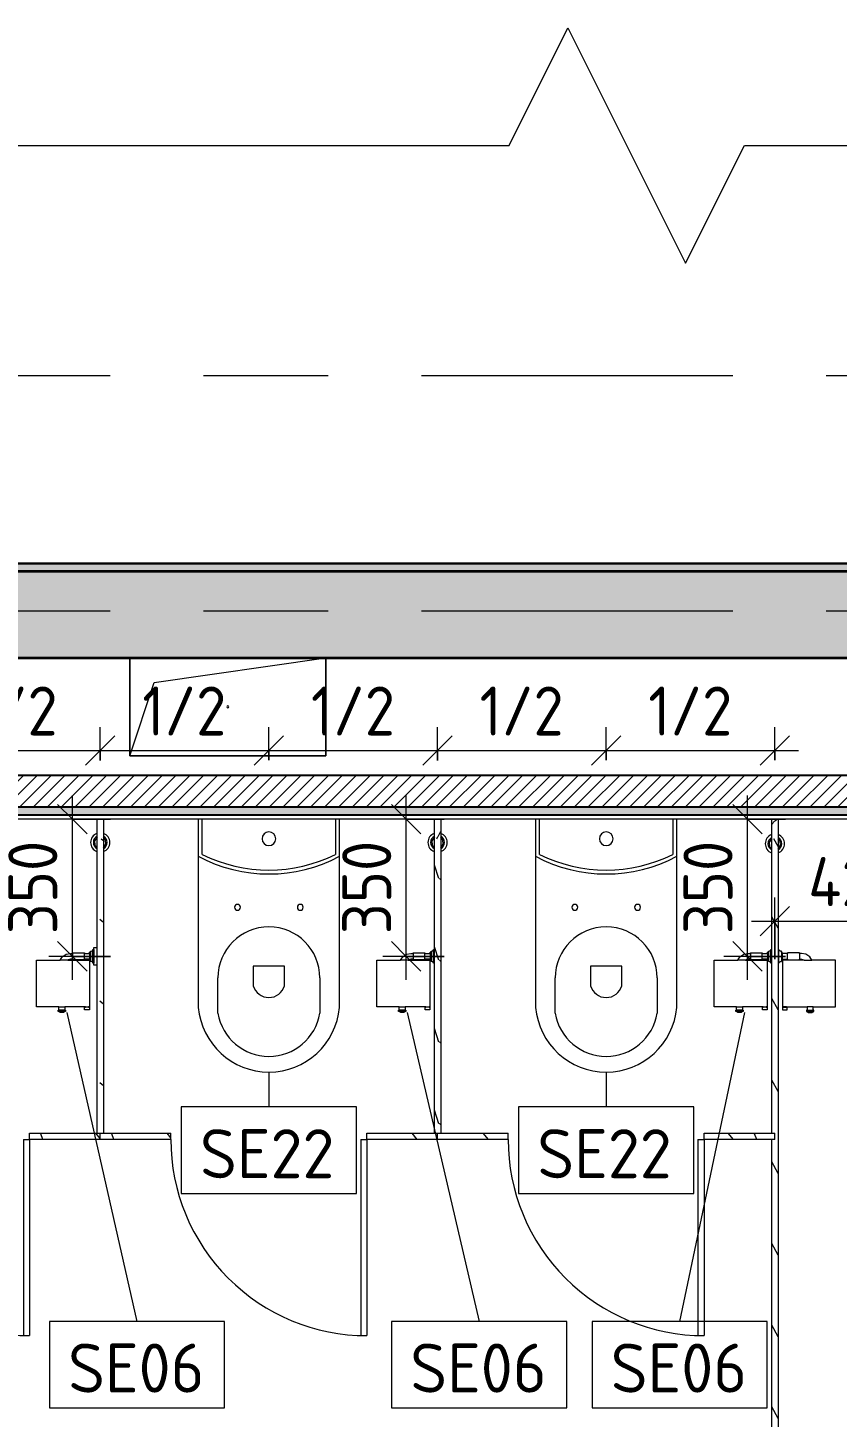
# Model space of a CAD drawing. Header units: millimetres. Extents: x 54725 to 263872, y -8553 to 29614.
# Drawn here: x 109715 to 111778, y 8444 to 11986 of the extents above; entities that cross this region are included whole.
import ezdxf

# ---------------------------------------------------------------- set-up
doc = ezdxf.new("R2010")
doc.units = ezdxf.units.MM
doc.linetypes.add('Осевая', pattern=[1587.5, 317.5, -238.125, 793.75, -238.125])
for name, color, linetype, lineweight in [('A-ANNO-DIMS', 7, 'Continuous', 9), ('A-ANNO-DIMS-50', 7, 'Continuous', 9), ('A-DETL-GENF', 7, 'Continuous', 9), ('A-DOOR', 7, 'Continuous', 9), ('A-GENM', 7, 'Continuous', 9), ('I-WALL', 7, 'Continuous', 9), ('P-SANR-FIXT-IDEN', 7, 'Continuous', 9), ('Оси-2', 7, 'Осевая', 9)]:
    doc.layers.add(name, color=color, linetype=linetype, lineweight=lineweight)
for name, color, linetype, lineweight, true_color in [('A-DETL-GENF-1', 7, 'Continuous', 9, 0x4994b4), ('A-WALL-1', 7, 'Continuous', 35, 0x3c3c3c), ('A-WALL-3', 7, 'Continuous', 25, 0x3c3c3c), ('A-WALL-FNSH-2', 7, 'Continuous', 15, 0x3c3c3c), ('P-SANR-FIXT-1', 7, 'Continuous', 15, 0x4994b4)]:
    doc.layers.add(name, color=color, linetype=linetype, lineweight=lineweight, true_color=true_color)
doc.styles.add('GOST Common', font='GOST_Common.ttf', dxfattribs={"height": 125})
doc.styles.add('ISOCPEUR', font='isocpeur.ttf', dxfattribs={"width": 0.9, "height": 125})
doc.dimstyles.new('ISO-2_5_0_9К_БОЛЬШОЙ', dxfattribs={"dimscale": 304.8, "dimtxt": 124.497647, "dimasz": 0.246063, "dimexe": 0.19685, "dimexo": 0.492126, "dimgap": 0, "dimtad": 1, "dimdec": 0, "dimrnd": 10, "dimzin": 0, "dimdsep": 46, "dimtxsty": 'ISOCPEUR', "dimblk1": 'OBLIQUE', "dimblk2": 'OBLIQUE', "dimsah": 1, "dimcen": 0.09, "dimdle": 0.19685, "dimazin": 0, "dimtfac": 1, "dimtdec": 4, "dimtix": 1, "dimtmove": 0, "dimatfit": 3, "dimfxl": 1, "dimtvp": 1, "dimtolj": 1, "dimtzin": 0, "dimarcsym": 2})
pattern_1 = [(0, (-3861.742, 0), (60.96, 15.24), [5.029, -40.691, 5.029, -40.691, -243.84]), (0, (-3861.742, 0), (60.96, 15.24), [-91.44, 5.029, -86.411, 5.029, -40.691, -106.68]), (0, (-3861.742, 0), (60.96, 15.24), [-228.6, 5.029, -25.451, 5.029, -71.171]), (120, (-3838.882, 7.62), (-43.6782272, 45.1729086), [5.029, -40.691, 5.029, -40.691, -243.84]), (120, (-3838.882, 7.62), (-43.6782272, 45.1729086), [-91.44, 5.029, -86.411, 5.029, -40.691, -106.68]), (120, (-3838.882, 7.62), (-43.6782272, 45.1729086), [-228.6, 5.029, -25.451, 5.029, -71.171]), (240, (-3831.262, 38.1), (-17.2817728, -60.4129086), [5.029, -40.691, 5.029, -40.691, -243.84]), (240, (-3831.262, 38.1), (-17.2817728, -60.4129086), [-91.44, 5.029, -86.411, 5.029, -40.691, -106.68]), (240, (-3831.262, 38.1), (-17.2817728, -60.4129086), [-228.6, 5.029, -25.451, 5.029, -71.171])]
pattern_2 = [(288.435, (113776.855, 9160), (208.250902, -416.49961), [79.025, -579.519]), (319.399, (113801.845, 9085.03), (1249.5049425, -1041.2430683), [38.399, -1881.571]), (316.848, (113622.75, 9060.04), (3123.769422, -2915.4788923), [91.346, -4475.934]), (289.983, (113689.39, 8997.565), (624.746965, -1666.001328), [48.75, -2388.754]), (270, (113706.05, 9160), (208.25, -208.25), [41.65, -166.6]), (298.443, (113706.05, 9118.35), (-1457.75313005, 2707.24838793), [113.682, -5570.435]), (264.289, (113760.195, 9018.39), (208.2636477, 1874.2483835), [41.858, -2051.029]), (309.806, (113756.03, 8976.74), (-833.007541, 1041.2439595), [32.53, -1593.955])]
pattern_3 = [(288.435, (114636.855, 9160), (208.250902, -416.49961), [79.025, -579.519]), (319.399, (114661.845, 9085.03), (1249.5049425, -1041.2430683), [38.399, -1881.571]), (316.848, (114482.75, 9060.04), (3123.769422, -2915.4788923), [91.346, -4475.934]), (289.983, (114549.39, 8997.565), (624.746965, -1666.001328), [48.75, -2388.754]), (270, (114566.05, 9160), (208.25, -208.25), [41.65, -166.6]), (298.443, (114566.05, 9118.35), (-1457.75313005, 2707.24838793), [113.682, -5570.435]), (264.289, (114620.195, 9018.39), (208.2636477, 1874.2483835), [41.858, -2051.029]), (309.806, (114616.03, 8976.74), (-833.007541, 1041.2439595), [32.53, -1593.955])]
pattern_4 = [(288.435, (115496.855, 9160), (208.250902, -416.49961), [79.025, -579.519]), (319.399, (115521.845, 9085.03), (1249.5049425, -1041.2430683), [38.399, -1881.571]), (316.848, (115342.75, 9060.04), (3123.769422, -2915.4788923), [91.346, -4475.934]), (289.983, (115409.39, 8997.565), (624.746965, -1666.001328), [48.75, -2388.754]), (270, (115426.05, 9160), (208.25, -208.25), [41.65, -166.6]), (298.443, (115426.05, 9118.35), (-1457.75313005, 2707.24838793), [113.682, -5570.435]), (264.289, (115480.195, 9018.39), (208.2636477, 1874.2483835), [41.858, -2051.029]), (309.806, (115476.03, 8976.74), (-833.007541, 1041.2439595), [32.53, -1593.955])]

# ---------------------------------------------------------------- blocks, each defined once
blk = doc.blocks.new('GM_Отверстие прямоугольное _в плите_ - Отверстие-V78-Фрагмент 1_12_ Групповая ячейка')
at = {"layer": 'A-GENM'}
for p, q in [((-250, -125), (-250, 125)), ((-250, 125), (-250, -125)), ((-187.5, 62.5), (250, 125)), ((250, 125), (250, -125)), ((250, -125), (250, 125)), ((-250, -125), (-187.5, 62.5)), ((250, -125), (-250, -125)), ((-250, -125), (250, -125))]:
    blk.add_line(p, q, dxfattribs=at)
for start, end in [(360, 180), (180, 360)]:
    blk.add_arc((0, 0), 2.5, start, end, dxfattribs=at)
blk = doc.blocks.new('WC Seat_2 with Cistern-Wall Based - SE22-33487382-Фрагмент 1_12_ Групповая ячейка')
at = {"layer": 'P-SANR-FIXT-1'}
for p, q in [((-5, 410.5), (-5, 500.5)), ((255, 500.5), (255, 410.5)), ((-55, 485.5), (-55, 100.5)), ((305, 100.5), (305, 485.5)), ((85, 430.5), (85, 380.5)), ((165, 380.5), (165, 430.5)), ((85, 380.5), (165, 380.5)), ((-55, 100.5), (-55, 5.5)), ((-45, 5.5), (-45, 95.6)), ((295, 95.6), (295, 5.5)), ((305, 5.5), (305, 100.5))]:
    blk.add_line(p, q, dxfattribs=at)
for centre, radius, start, end in [((125, 469.8), 180.7, 4.9791, 175.0209), ((125, 478.7), 131.8, 9.5273, 170.4727), ((125, 418.8), 41.7, 16.2602, 163.7398), ((125, 410.5), 130, 180, 360), ((45, 230.5), 7.5, 0, 180), ((45, 230.5), 7.5, 180, 360), ((205, 230.5), 7.5, 0, 180), ((205, 230.5), 7.5, 180, 360), ((125, -237), 382.5, 61.9275, 118.0725), ((125, -247), 382.5, 63.6122, 116.3878), ((125, 55.5), 17.5, 0, 180), ((125, 55.5), 17.5, 180, 360)]:
    blk.add_arc(centre, radius, start, end, dxfattribs=at)
blk = doc.blocks.new('131_Сантехническая перегородка_Дверь 5 - СД-1-V96-Фрагмент 1_12_ Групповая ячейка')
at = {"layer": 'A-DOOR'}
h = blk.add_hatch(dxfattribs=at)
h.set_pattern_fill('FP_51', color=256, style=0, pattern_type=2)
h.set_pattern_definition(pattern_2)
h.paths.add_polyline_path([(750, 8), (750, -8), (930, -8), (930, 8)])
at = {"layer": 'A-GENM'}
h = blk.add_hatch(dxfattribs=at)
h.set_pattern_fill('FP_51', color=256, style=0, pattern_type=2)
h.set_pattern_definition(pattern_2)
h.paths.add_polyline_path([(250, 8), (70, 8), (70, -8), (250, -8)])
at = {"layer": 'A-DOOR'}
for p, q in [((266, 508), (250, 508)), ((250, 8), (250, 508)), ((266, 8), (266, 508)), ((266, 8), (250, 8))]:
    blk.add_line(p, q, dxfattribs=at)
blk.add_arc((250, 8), 500, 360, 90, dxfattribs=at)
at = {"layer": 'A-GENM'}
for p, q in [((70, 8), (250, 8)), ((70, 8), (70, -8)), ((250, 8), (250, -8)), ((750, 8), (930, 8)), ((750, 8), (750, -8)), ((930, 8), (930, -8)), ((250, -8), (70, -8)), ((930, -8), (750, -8))]:
    blk.add_line(p, q, dxfattribs=at)
blk = doc.blocks.new('131_Сантехническая перегородка_Дверь 5 - СД-1-V97-Фрагмент 1_12_ Групповая ячейка')
at = {"layer": 'A-DOOR'}
h = blk.add_hatch(dxfattribs=at)
h.set_pattern_fill('FP_52', color=256, style=0, pattern_type=2)
h.set_pattern_definition(pattern_3)
h.paths.add_polyline_path([(750, 8), (750, -8), (930, -8), (930, 8)])
at = {"layer": 'A-GENM'}
h = blk.add_hatch(dxfattribs=at)
h.set_pattern_fill('FP_52', color=256, style=0, pattern_type=2)
h.set_pattern_definition(pattern_3)
h.paths.add_polyline_path([(70, 8), (70, -8), (250, -8), (250, 8)])
at = {"layer": 'A-DOOR'}
for p, q in [((266, 508), (250, 508)), ((250, 8), (250, 508)), ((266, 8), (266, 508)), ((266, 8), (250, 8))]:
    blk.add_line(p, q, dxfattribs=at)
blk.add_arc((250, 8), 500, 360, 90, dxfattribs=at)
at = {"layer": 'A-GENM'}
for p, q in [((70, 8), (250, 8)), ((70, 8), (70, -8)), ((250, 8), (250, -8)), ((750, 8), (930, 8)), ((750, 8), (750, -8)), ((930, 8), (930, -8)), ((250, -8), (70, -8)), ((930, -8), (750, -8))]:
    blk.add_line(p, q, dxfattribs=at)
blk = doc.blocks.new('131_Сантехническая перегородка_Дверь 5 - СД-1-V98-Фрагмент 1_12_ Групповая ячейка')
at = {"layer": 'A-DOOR'}
h = blk.add_hatch(dxfattribs=at)
h.set_pattern_fill('FP_53', color=256, style=0, pattern_type=2)
h.set_pattern_definition(pattern_4)
h.paths.add_polyline_path([(750, 8), (750, -8), (930, -8), (930, 8)])
at = {"layer": 'A-GENM'}
h = blk.add_hatch(dxfattribs=at)
h.set_pattern_fill('FP_53', color=256, style=0, pattern_type=2)
h.set_pattern_definition(pattern_4)
h.paths.add_polyline_path([(250, 8), (70, 8), (70, -8), (250, -8)])
at = {"layer": 'A-DOOR'}
for p, q in [((266, 508), (250, 508)), ((250, 8), (250, 508)), ((266, 8), (266, 508)), ((266, 8), (250, 8))]:
    blk.add_line(p, q, dxfattribs=at)
blk.add_arc((250, 8), 500, 360, 90, dxfattribs=at)
at = {"layer": 'A-GENM'}
for p, q in [((70, 8), (250, 8)), ((70, 8), (70, -8)), ((250, 8), (250, -8)), ((750, 8), (930, 8)), ((750, 8), (750, -8)), ((930, 8), (930, -8)), ((250, -8), (70, -8)), ((930, -8), (750, -8))]:
    blk.add_line(p, q, dxfattribs=at)
blk = doc.blocks.new('FP_99-Фрагмент 1_12_ Групповая ячейка')
at = {"layer": 'A-GENM'}
for p, q in [((0, 8), (0, -8)), ((30.7, 8), (32.4, 7)), ((32.4, 7), (34.1, 6.1)), ((34.1, 6.1), (35.8, 5.1)), ((35.8, 5.1), (37.5, 4.1)), ((37.5, 4.1), (39.3, 3.2)), ((39.3, 3.2), (41, 2.2)), ((41, 2.2), (42.8, 1.3)), ((42.8, 1.3), (44.6, 0.3)), ((44.6, 0.3), (46.4, -0.7)), ((46.4, -0.7), (48.2, -1.6)), ((48.2, -1.6), (50, -2.6))]:
    blk.add_line(p, q, dxfattribs=at)
blk = doc.blocks.new('131_Сантехническая перегородка 6 - СП-1-30839354-Фрагмент 1_12_ Групповая ячейка')
at = {"layer": 'A-GENM'}
h = blk.add_hatch(dxfattribs=at)
h.set_pattern_fill('FP_54', color=256, style=0, pattern_type=2)
h.set_pattern_definition([(198.435, (9968, -114566.855), (-416.49961, -208.250902), [79.025, -579.519]), (229.399, (9893.03, -114591.845), (-1041.2430683, -1249.5049425), [38.399, -1881.571]), (226.848, (9868.04, -114412.75), (-2915.4788923, -3123.769422), [91.346, -4475.934]), (199.983, (9805.565, -114479.39), (-1666.001328, -624.746965), [48.75, -2388.754]), (180, (9968, -114496.05), (-208.25, -208.25), [41.65, -166.6]), (208.443, (9926.35, -114496.05), (2707.24838793, 1457.75313005), [113.682, -5570.435]), (174.289, (9826.39, -114550.195), (1874.2483835, -208.2636477), [41.858, -2051.029]), (219.806, (9784.74, -114546.03), (1041.2439595, 833.007541), [32.53, -1593.955])])
h.paths.add_polyline_path([(800, 0), (800, 8), (50, 8), (50, -8), (800, -8)])
for p, q in [((0, 8), (50, 8)), ((50, 8), (800, 8)), ((50, -8), (0, -8)), ((800, -8), (50, -8))]:
    blk.add_line(p, q, dxfattribs=at)
at = {"layer": 'A-GENM', "flags": 128}
for points in [[(71.5, 8), (62.7, 14.5), (51.9, 13.4), (45.9, 8)], [(45.9, -8), (54.7, -14.5), (65.5, -13.4), (71.5, -8)]]:
    blk.add_lwpolyline(points, dxfattribs=at)
at = {"layer": 'A-GENM'}
for radius, start, end in [(24.6, 19.9113, 160.0887), (17.6, 28.9731, 151.0269), (15.1, 126.8617, 139.5341), (15.1, 78.8699, 82.6459), (15.1, 40.4659, 53.124), (24.6, 199.9113, 340.0887), (17.6, 208.9731, 331.0269), (15.1, 220.4659, 233.124), (15.1, 258.8699, 262.6459), (15.1, 306.8617, 319.5341)]:
    blk.add_arc((58.7, 0), radius, start, end, dxfattribs=at)
blk.add_blockref('FP_99-Фрагмент 1_12_ Групповая ячейка', (0, 0), dxfattribs=at)
blk = doc.blocks.new('FP_101-Фрагмент 1_12_ Групповая ячейка')
at = {"layer": 'A-GENM'}
blk.add_line((0, 8), (0, -8), dxfattribs=at)
blk = doc.blocks.new('131_Сантехническая перегородка 6 - СП-1-V100-Фрагмент 1_12_ Групповая ячейка')
at = {"layer": 'A-GENM'}
h = blk.add_hatch(dxfattribs=at)
h.set_pattern_fill('FP_55', color=256, style=0, pattern_type=2)
h.set_pattern_definition([(198.435, (9968, -113706.855), (-416.49961, -208.250902), [79.025, -579.519]), (229.399, (9893.03, -113731.845), (-1041.2430683, -1249.5049425), [38.399, -1881.571]), (226.848, (9868.04, -113552.75), (-2915.4788923, -3123.769422), [91.346, -4475.934]), (199.983, (9805.565, -113619.39), (-1666.001328, -624.746965), [48.75, -2388.754]), (180, (9968, -113636.05), (-208.25, -208.25), [41.65, -166.6]), (208.443, (9926.35, -113636.05), (2707.24838793, 1457.75313005), [113.682, -5570.435]), (174.289, (9826.39, -113690.195), (1874.2483835, -208.2636477), [41.858, -2051.029]), (219.806, (9784.74, -113686.03), (1041.2439595, 833.007541), [32.53, -1593.955])])
h.paths.add_polyline_path([(800, -2.1), (800, 8), (50, 8), (50, -8), (800, -8)])
for p, q in [((0, 8), (50, 8)), ((50, 8), (800, 8)), ((50, -8), (0, -8)), ((800, -8), (50, -8))]:
    blk.add_line(p, q, dxfattribs=at)
at = {"layer": 'A-GENM', "flags": 128}
for points in [[(71.5, 8), (62.7, 14.5), (51.9, 13.4), (45.9, 8)], [(45.9, -8), (54.7, -14.5), (65.5, -13.4), (71.5, -8)]]:
    blk.add_lwpolyline(points, dxfattribs=at)
at = {"layer": 'A-GENM'}
for radius, start, end in [(24.6, 19.9113, 160.0887), (17.6, 28.9731, 151.0269), (15.1, 126.8617, 139.5341), (15.1, 78.8699, 82.6459), (15.1, 40.4659, 53.124), (24.6, 199.9113, 340.0887), (17.6, 208.9731, 331.0269), (15.1, 220.4659, 233.124), (15.1, 258.8699, 262.6459), (15.1, 306.8617, 319.5341)]:
    blk.add_arc((58.7, 0), radius, start, end, dxfattribs=at)
blk.add_blockref('FP_101-Фрагмент 1_12_ Групповая ячейка', (0, 0), dxfattribs=at)
blk = doc.blocks.new('FP_104-Фрагмент 1_12_ Групповая ячейка')
at = {"layer": 'A-GENM'}
for p, q in [((-3.8, 8), (-3.5, 7.1)), ((-3.5, 7.1), (-3.1, 6.1)), ((-3.1, 6.1), (-2.6, 5.2)), ((-2.6, 5.2), (-2.1, 4.2)), ((-2.1, 4.2), (-1.5, 3.3)), ((-1.5, 3.3), (-0.8, 2.4)), ((-0.8, 2.4), (-0.2, 1.4)), ((-0.2, 1.4), (0.6, 0.5)), ((0.6, 0.5), (1.4, -0.5)), ((1.4, -0.5), (2.3, -1.4)), ((2.3, -1.4), (3.2, -2.4)), ((3.2, -2.4), (4.2, -3.3)), ((4.2, -3.3), (5.2, -4.2)), ((5.2, -4.2), (6.2, -5.2)), ((6.2, -5.2), (7.3, -6.1)), ((7.3, -6.1), (8.5, -7.1)), ((8.5, -7.1), (9.7, -8))]:
    blk.add_line(p, q, dxfattribs=at)
blk = doc.blocks.new('131_Сантехническая перегородка 7 - СП-1-30858579-Фрагмент 1_12_ Групповая ячейка')
at = {"layer": 'A-GENM'}
h = blk.add_hatch(dxfattribs=at)
h.set_pattern_fill('FP_57', color=256, style=0, pattern_type=2)
h.set_pattern_definition([(198.435, (9964.92, -115426.855), (-416.49961, -208.250902), [79.025, -579.519]), (229.399, (9889.95, -115451.845), (-1041.2430683, -1249.5049425), [38.399, -1881.571]), (226.848, (9864.96, -115272.75), (-2915.4788923, -3123.769422), [91.346, -4475.934]), (199.983, (9802.485, -115339.39), (-1666.001328, -624.746965), [48.75, -2388.754]), (180, (9964.92, -115356.05), (-208.25, -208.25), [41.65, -166.6]), (208.443, (9923.27, -115356.05), (2707.24838793, 1457.75313005), [113.682, -5570.435]), (174.289, (9823.31, -115410.195), (1874.2483835, -208.2636477), [41.858, -2051.029]), (219.806, (9781.66, -115406.03), (1041.2439595, 833.007541), [32.53, -1593.955])])
h.paths.add_polyline_path([(2165.9, -8), (2165.9, 8), (45.9, 8), (45.9, -8), (796.9, -8), (796.9, 0), (812.9, 0), (812.9, -8), (1943.6, -8)])
for p, q in [((-4.1, 8), (45.9, 8)), ((45.9, 8), (2165.9, 8)), ((45.9, -8), (-4.1, -8)), ((796.9, -8), (45.9, -8)), ((2165.9, -8), (812.9, -8))]:
    blk.add_line(p, q, dxfattribs=at)
at = {"layer": 'A-GENM', "flags": 128}
for points in [[(71.5, 8), (62.7, 14.5), (51.9, 13.4), (45.9, 8)], [(45.9, -8), (54.7, -14.5), (65.5, -13.4), (71.5, -8)]]:
    blk.add_lwpolyline(points, dxfattribs=at)
at = {"layer": 'A-GENM'}
for radius, start, end in [(24.6, 19.9113, 160.0887), (17.6, 28.9731, 151.0269), (15.1, 126.8617, 139.5341), (15.1, 78.8699, 82.6459), (15.1, 40.4659, 53.124), (24.6, 199.9113, 340.0887), (17.6, 208.9731, 331.0269), (15.1, 220.4659, 233.124), (15.1, 258.8699, 262.6459), (15.1, 306.8617, 319.5341)]:
    blk.add_arc((58.7, 0), radius, start, end, dxfattribs=at)
blk.add_blockref('FP_104-Фрагмент 1_12_ Групповая ячейка', (0, 0), dxfattribs=at)
blk = doc.blocks.new('Sanitary_Toilet-Accessories_Gessi_Wall-mounted-paper-roll-holder-65449 - Chrome-30913797-Фрагмент 1_12_ Групповая ячейка')
at = {"layer": 'A-DETL-GENF-1'}
for p, q in [((112880.4, 9633.3), (112881.8, 9634.8)), ((112881.8, 9634.8), (112882.5, 9636.5)), ((112882.5, 9601.5), (112882.5, 9636.5)), ((112882.5, 9636.5), (112885, 9636.5)), ((112885, 9636.5), (112885, 9641.5)), ((112885, 9641.5), (112893, 9641.5)), ((112885, 9636.5), (112885, 9601.5)), ((112738.3, 9607.9), (112738.4, 9609.5)), ((112738.3, 9491.8), (112738.3, 9607.9)), ((112738.4, 9609.5), (112798.6, 9609.5)), ((112798.6, 9609.5), (112804.1, 9617.9)), ((112818.1, 9609.5), (112798.6, 9609.5)), ((112804.1, 9617.9), (112813.7, 9624.3)), ((112813.7, 9624.3), (112825, 9626.5)), ((112819.5, 9610.4), (112818.1, 9609.5)), ((112818.1, 9609.5), (112863.2, 9609.5)), ((112825, 9611.5), (112819.5, 9610.4)), ((112825, 9626.5), (112830.5, 9626.5)), ((112830.5, 9611.5), (112825, 9611.5)), ((112830.5, 9626.5), (112830.5, 9628)), ((112830.5, 9628), (112860.5, 9628)), ((112830.5, 9626.5), (112830.5, 9611.5)), ((112830.5, 9610), (112830.5, 9611.5)), ((112860.5, 9610), (112830.5, 9610)), ((112860.5, 9628), (112860.5, 9626.5)), ((112860.5, 9611.5), (112860.5, 9626.5)), ((112860.5, 9626.5), (112874, 9626.5)), ((112863.2, 9611.5), (112860.5, 9611.5)), ((112860.5, 9611.5), (112860.5, 9610)), ((112871.2, 9611.5), (112863.2, 9611.5)), ((112863.2, 9609.5), (112863.2, 9611.5)), ((112863.2, 9609.5), (112871.2, 9609.5)), ((112874, 9611.5), (112871.2, 9611.5)), ((112871.2, 9611.5), (112871.2, 9609.5)), ((112871.2, 9609.5), (112873.2, 9609.5)), ((112873.2, 9609.5), (112873.2, 9490.5)), ((112874, 9626.5), (112874, 9630)), ((112874, 9630), (112876.5, 9630)), ((112874, 9628), (112874, 9609.5)), ((112874, 9608), (112874, 9611.5)), ((112876.5, 9608), (112874, 9608)), ((112876.5, 9632), (112878.5, 9632.3)), ((112876.5, 9630), (112876.5, 9632)), ((112876.5, 9630), (112876.5, 9608)), ((112876.5, 9606), (112876.5, 9608)), ((112878.5, 9605.7), (112876.5, 9606)), ((112878.5, 9632.3), (112880.4, 9633.3)), ((112880.4, 9604.7), (112878.5, 9605.7)), ((112881.8, 9603.2), (112880.4, 9604.7)), ((112882.5, 9601.5), (112881.8, 9603.2)), ((112885, 9601.5), (112882.5, 9601.5)), ((112885, 9596.5), (112885, 9601.5)), ((112893, 9596.5), (112885, 9596.5)), ((112738.4, 9490.5), (112738.3, 9491.8)), ((112795.5, 9490.5), (112738.4, 9490.5)), ((112793.5, 9478), (112793.5, 9481.5)), ((112793.5, 9481.5), (112795.5, 9481.5)), ((112795.5, 9478), (112793.5, 9478)), ((112795.5, 9490.5), (112810.5, 9490.5)), ((112795.5, 9481.5), (112795.5, 9490.5)), ((112810.5, 9481.5), (112795.5, 9481.5)), ((112810.5, 9478), (112795.5, 9478)), ((112799, 9476.1), (112795.5, 9478)), ((112803, 9475.5), (112799, 9476.1)), ((112807, 9476.1), (112803, 9475.5)), ((112810.5, 9478), (112807, 9476.1)), ((112863.2, 9490.5), (112810.5, 9490.5)), ((112810.5, 9490.5), (112810.5, 9481.5)), ((112810.5, 9481.5), (112812.5, 9481.5)), ((112812.5, 9478), (112810.5, 9478)), ((112812.5, 9481.5), (112812.5, 9478)), ((112861.2, 9483), (112861.2, 9489.5)), ((112861.2, 9489.5), (112863.2, 9489.5)), ((112873.2, 9483), (112861.2, 9483)), ((112863.2, 9490.5), (112871.2, 9490.5)), ((112863.2, 9489.5), (112863.2, 9490.5)), ((112871.2, 9489.5), (112863.2, 9489.5)), ((112873.2, 9490.5), (112871.2, 9490.5)), ((112871.2, 9490.5), (112871.2, 9489.5)), ((112871.2, 9489.5), (112873.2, 9489.5)), ((112873.2, 9489.5), (112873.2, 9483))]:
    blk.add_line(p, q, dxfattribs=at)
blk = doc.blocks.new('Sanitary_Toilet-Accessories_Gessi_Wall-mounted-paper-roll-holder-65449 - Chrome-V107-Фрагмент 1_12_ Групповая ячейка')
at = {"layer": 'A-DETL-GENF-1'}
for p, q in [((114608.4, 9633.3), (114609.8, 9634.8)), ((114609.8, 9634.8), (114610.5, 9636.5)), ((114610.5, 9601.5), (114610.5, 9636.5)), ((114610.5, 9636.5), (114613, 9636.5)), ((114466.3, 9607.9), (114466.4, 9609.5)), ((114466.3, 9491.8), (114466.3, 9607.9)), ((114466.4, 9609.5), (114526.6, 9609.5)), ((114526.6, 9609.5), (114532.1, 9617.9)), ((114546.1, 9609.5), (114526.6, 9609.5)), ((114532.1, 9617.9), (114541.7, 9624.3)), ((114541.7, 9624.3), (114553, 9626.5)), ((114547.5, 9610.4), (114546.1, 9609.5)), ((114546.1, 9609.5), (114591.2, 9609.5)), ((114553, 9611.5), (114547.5, 9610.4)), ((114553, 9626.5), (114558.5, 9626.5)), ((114558.5, 9611.5), (114553, 9611.5)), ((114558.5, 9626.5), (114558.5, 9628)), ((114558.5, 9628), (114588.5, 9628)), ((114558.5, 9626.5), (114558.5, 9611.5)), ((114558.5, 9610), (114558.5, 9611.5)), ((114588.5, 9610), (114558.5, 9610)), ((114588.5, 9628), (114588.5, 9626.5)), ((114588.5, 9611.5), (114588.5, 9626.5)), ((114588.5, 9626.5), (114602, 9626.5)), ((114591.2, 9611.5), (114588.5, 9611.5)), ((114588.5, 9611.5), (114588.5, 9610)), ((114599.2, 9611.5), (114591.2, 9611.5)), ((114591.2, 9609.5), (114591.2, 9611.5)), ((114591.2, 9609.5), (114599.2, 9609.5)), ((114602, 9611.5), (114599.2, 9611.5)), ((114599.2, 9611.5), (114599.2, 9609.5)), ((114599.2, 9609.5), (114601.2, 9609.5)), ((114601.2, 9609.5), (114601.2, 9490.5)), ((114602, 9626.5), (114602, 9630)), ((114602, 9630), (114604.5, 9630)), ((114602, 9628), (114602, 9609.5)), ((114602, 9608), (114602, 9611.5)), ((114604.5, 9608), (114602, 9608)), ((114604.5, 9632), (114606.5, 9632.3)), ((114604.5, 9630), (114604.5, 9632)), ((114604.5, 9630), (114604.5, 9608)), ((114604.5, 9606), (114604.5, 9608)), ((114606.5, 9605.7), (114604.5, 9606)), ((114606.5, 9632.3), (114608.4, 9633.3)), ((114608.4, 9604.7), (114606.5, 9605.7)), ((114609.8, 9603.2), (114608.4, 9604.7)), ((114610.5, 9601.5), (114609.8, 9603.2)), ((114613, 9601.5), (114610.5, 9601.5)), ((114466.4, 9490.5), (114466.3, 9491.8)), ((114523.5, 9490.5), (114466.4, 9490.5)), ((114521.5, 9478), (114521.5, 9481.5)), ((114521.5, 9481.5), (114523.5, 9481.5)), ((114523.5, 9478), (114521.5, 9478)), ((114523.5, 9490.5), (114538.5, 9490.5)), ((114523.5, 9481.5), (114523.5, 9490.5)), ((114538.5, 9481.5), (114523.5, 9481.5)), ((114538.5, 9478), (114523.5, 9478)), ((114527, 9476.1), (114523.5, 9478)), ((114531, 9475.5), (114527, 9476.1)), ((114535, 9476.1), (114531, 9475.5)), ((114538.5, 9478), (114535, 9476.1)), ((114591.2, 9490.5), (114538.5, 9490.5)), ((114538.5, 9490.5), (114538.5, 9481.5)), ((114538.5, 9481.5), (114540.5, 9481.5)), ((114540.5, 9478), (114538.5, 9478)), ((114540.5, 9481.5), (114540.5, 9478)), ((114589.2, 9483), (114589.2, 9489.5)), ((114589.2, 9489.5), (114591.2, 9489.5)), ((114601.2, 9483), (114589.2, 9483)), ((114591.2, 9490.5), (114599.2, 9490.5)), ((114591.2, 9489.5), (114591.2, 9490.5)), ((114599.2, 9489.5), (114591.2, 9489.5)), ((114601.2, 9490.5), (114599.2, 9490.5)), ((114599.2, 9490.5), (114599.2, 9489.5)), ((114599.2, 9489.5), (114601.2, 9489.5)), ((114601.2, 9489.5), (114601.2, 9483))]:
    blk.add_line(p, q, dxfattribs=at)
blk = doc.blocks.new('Sanitary_Toilet-Accessories_Gessi_Wall-mounted-paper-roll-holder-65449 - Chrome-30916167-Фрагмент 1_12_ Групповая ячейка')
at = {"layer": 'A-DETL-GENF-1'}
for p, q in [((115491.5, 9636.5), (115489, 9636.5)), ((115491.5, 9601.5), (115491.5, 9636.5)), ((115492.2, 9634.8), (115491.5, 9636.5)), ((115493.6, 9633.3), (115492.2, 9634.8)), ((115489, 9601.5), (115491.5, 9601.5)), ((115491.5, 9601.5), (115492.2, 9603.2)), ((115492.2, 9603.2), (115493.6, 9604.7)), ((115495.5, 9632.3), (115493.6, 9633.3)), ((115493.6, 9604.7), (115495.5, 9605.7)), ((115497.5, 9632), (115495.5, 9632.3)), ((115495.5, 9605.7), (115497.5, 9606)), ((115497.5, 9630), (115497.5, 9632)), ((115497.5, 9630), (115497.5, 9608)), ((115500, 9630), (115497.5, 9630)), ((115497.5, 9608), (115500, 9608)), ((115497.5, 9606), (115497.5, 9608)), ((115500, 9626.5), (115500, 9630)), ((115500, 9628), (115500, 9609.5)), ((115513.5, 9626.5), (115500, 9626.5)), ((115500, 9611.5), (115502.7, 9611.5)), ((115500, 9608), (115500, 9611.5)), ((115500.7, 9609.5), (115500.7, 9490.5)), ((115502.7, 9609.5), (115500.7, 9609.5)), ((115502.7, 9611.5), (115510.7, 9611.5)), ((115502.7, 9611.5), (115502.7, 9609.5)), ((115510.7, 9609.5), (115502.7, 9609.5)), ((115510.7, 9611.5), (115513.5, 9611.5)), ((115510.7, 9609.5), (115510.7, 9611.5)), ((115555.9, 9609.5), (115510.7, 9609.5)), ((115513.5, 9628), (115513.5, 9626.5)), ((115543.5, 9628), (115513.5, 9628)), ((115513.5, 9611.5), (115513.5, 9626.5)), ((115513.5, 9611.5), (115513.5, 9610)), ((115513.5, 9610), (115543.5, 9610)), ((115543.5, 9626.5), (115543.5, 9628)), ((115543.5, 9626.5), (115543.5, 9611.5)), ((115549, 9626.5), (115543.5, 9626.5)), ((115543.5, 9611.5), (115549, 9611.5)), ((115543.5, 9610), (115543.5, 9611.5)), ((115560.3, 9624.3), (115549, 9626.5)), ((115549, 9611.5), (115554.5, 9610.4)), ((115554.5, 9610.4), (115555.9, 9609.5)), ((115555.9, 9609.5), (115575.4, 9609.5)), ((115569.9, 9617.9), (115560.3, 9624.3)), ((115575.4, 9609.5), (115569.9, 9617.9)), ((115635.6, 9609.5), (115575.4, 9609.5)), ((115635.7, 9607.9), (115635.6, 9609.5)), ((115635.7, 9491.8), (115635.7, 9607.9)), ((115500.7, 9490.5), (115502.7, 9490.5)), ((115500.7, 9489.5), (115500.7, 9483)), ((115502.7, 9489.5), (115500.7, 9489.5)), ((115500.7, 9483), (115512.7, 9483)), ((115510.7, 9490.5), (115502.7, 9490.5)), ((115502.7, 9490.5), (115502.7, 9489.5)), ((115502.7, 9489.5), (115510.7, 9489.5)), ((115510.7, 9490.5), (115563.5, 9490.5)), ((115510.7, 9489.5), (115510.7, 9490.5)), ((115512.7, 9489.5), (115510.7, 9489.5)), ((115512.7, 9483), (115512.7, 9489.5)), ((115561.5, 9481.5), (115561.5, 9478)), ((115563.5, 9481.5), (115561.5, 9481.5)), ((115561.5, 9478), (115563.5, 9478)), ((115578.5, 9490.5), (115563.5, 9490.5)), ((115563.5, 9490.5), (115563.5, 9481.5)), ((115563.5, 9481.5), (115578.5, 9481.5)), ((115563.5, 9478), (115578.5, 9478)), ((115563.5, 9478), (115567, 9476.1)), ((115567, 9476.1), (115571, 9475.5)), ((115571, 9475.5), (115575, 9476.1)), ((115575, 9476.1), (115578.5, 9478)), ((115578.5, 9490.5), (115635.6, 9490.5)), ((115578.5, 9481.5), (115578.5, 9490.5)), ((115580.5, 9481.5), (115578.5, 9481.5)), ((115578.5, 9478), (115580.5, 9478)), ((115580.5, 9478), (115580.5, 9481.5)), ((115635.6, 9490.5), (115635.7, 9491.8))]:
    blk.add_line(p, q, dxfattribs=at)
blk = doc.blocks.new('DET_L_Линия разрыва - М100-30706828-Фрагмент 1_12_ Групповая ячейка')
at = {"layer": 'A-DETL-GENF'}
for p, q in [((4526.1, 300), (4376.1, 0)), ((4826.1, -300), (4526.1, 300)), ((4376.1, 0), (0, 0)), ((4976.1, 0), (4826.1, -300)), ((9352.1, 0), (4976.1, 0))]:
    blk.add_line(p, q, dxfattribs=at)
blk = doc.blocks.new('М_сантехническая_рамка1 - В рамке-30590747-Фрагмент 1_12_ Групповая ячейка')
at = {"layer": 'P-SANR-FIXT-IDEN'}
for p, q in [((4.293, 2.24), (-4.639, 2.24)), ((-4.639, 2.24), (-4.639, -2.178)), ((4.293, -2.178), (4.293, 2.24)), ((-4.639, -2.178), (4.293, -2.178))]:
    blk.add_line(p, q, dxfattribs=at)
blk = doc.blocks.new('DIMBLOCK62-Фрагмент 1_12_ Групповая ячейка')
at = {"layer": 'A-ANNO-DIMS-50'}
for p, q in [((109469.3, 10119), (109469.3, 10203.7)), ((109899.3, 10118), (109899.3, 10203.7)), ((109469.3, 10143.7), (109959.3, 10143.7)), ((109469.3, 10143.7), (109469.3, 10119)), ((109899.3, 10143.7), (109899.3, 10118))]:
    blk.add_line(p, q, dxfattribs=at)
at = {"layer": 'A-ANNO-DIMS-50', "lineweight": 20}
for p, q in [((109469.3, 10143.7), (109506.8, 10181.2)), ((109899.3, 10143.7), (109936.8, 10181.2)), ((109469.3, 10143.7), (109431.8, 10106.2)), ((109899.3, 10143.7), (109861.8, 10106.2))]:
    blk.add_line(p, q, dxfattribs=at)
at = {"layer": 'A-ANNO-DIMS-50', "color": 0, "insert": (109576.5, 10307), "char_height": 125, "width": 258.572, "attachment_point": 1, "line_spacing_factor": 1.149209, "style": 'ISOCPEUR'}
blk.add_mtext('1/2', dxfattribs=at)
blk = doc.blocks.new('_Oblique')
at = {"color": 0, "linetype": 'ByBlock', "lineweight": -2}
blk.add_line((-0.5, -0.5), (0.5, 0.5), dxfattribs=at)
blk = doc.blocks.new('DIMBLOCK63-Фрагмент 1_12_ Групповая ячейка')
at = {"layer": 'A-ANNO-DIMS-50'}
for p, q in [((109899.3, 10118), (109899.3, 10203.7)), ((110329.3, 10119), (110329.3, 10203.7)), ((109839.3, 10143.7), (110329.3, 10143.7)), ((109899.3, 10143.7), (109899.3, 10118)), ((110329.3, 10143.7), (110329.3, 10119))]:
    blk.add_line(p, q, dxfattribs=at)
at = {"layer": 'A-ANNO-DIMS-50', "lineweight": 20}
for p, q in [((109899.3, 10143.7), (109936.8, 10181.2)), ((110329.3, 10143.7), (110366.8, 10181.2)), ((109899.3, 10143.7), (109861.8, 10106.2)), ((110329.3, 10143.7), (110291.8, 10106.2))]:
    blk.add_line(p, q, dxfattribs=at)
at = {"layer": 'A-ANNO-DIMS-50', "color": 0, "insert": (110006.5, 10307), "char_height": 125, "width": 258.572, "attachment_point": 1, "line_spacing_factor": 1.149209, "style": 'ISOCPEUR'}
blk.add_mtext('1/2', dxfattribs=at)
blk = doc.blocks.new('DIMBLOCK64-Фрагмент 1_12_ Групповая ячейка')
at = {"layer": 'A-ANNO-DIMS-50'}
for p, q in [((110329.3, 10119), (110329.3, 10203.7)), ((110759.3, 10118), (110759.3, 10203.7)), ((110329.3, 10143.7), (110819.3, 10143.7)), ((110329.3, 10143.7), (110329.3, 10119)), ((110759.3, 10143.7), (110759.3, 10118))]:
    blk.add_line(p, q, dxfattribs=at)
at = {"layer": 'A-ANNO-DIMS-50', "lineweight": 20}
for p, q in [((110329.3, 10143.7), (110366.8, 10181.2)), ((110759.3, 10143.7), (110796.8, 10181.2)), ((110329.3, 10143.7), (110291.8, 10106.2)), ((110759.3, 10143.7), (110721.8, 10106.2))]:
    blk.add_line(p, q, dxfattribs=at)
at = {"layer": 'A-ANNO-DIMS-50', "color": 0, "insert": (110436.5, 10307), "char_height": 125, "width": 258.572, "attachment_point": 1, "line_spacing_factor": 1.149209, "style": 'ISOCPEUR'}
blk.add_mtext('1/2', dxfattribs=at)
blk = doc.blocks.new('DIMBLOCK65-Фрагмент 1_12_ Групповая ячейка')
at = {"layer": 'A-ANNO-DIMS-50'}
for p, q in [((110759.3, 10118), (110759.3, 10203.7)), ((111189.3, 10119), (111189.3, 10203.7)), ((110699.3, 10143.7), (111189.3, 10143.7)), ((110759.3, 10143.7), (110759.3, 10118)), ((111189.3, 10143.7), (111189.3, 10119))]:
    blk.add_line(p, q, dxfattribs=at)
at = {"layer": 'A-ANNO-DIMS-50', "lineweight": 20}
for p, q in [((110759.3, 10143.7), (110796.8, 10181.2)), ((111189.3, 10143.7), (111226.8, 10181.2)), ((110759.3, 10143.7), (110721.8, 10106.2)), ((111189.3, 10143.7), (111151.8, 10106.2))]:
    blk.add_line(p, q, dxfattribs=at)
at = {"layer": 'A-ANNO-DIMS-50', "color": 0, "insert": (110866.5, 10307), "char_height": 125, "width": 258.572, "attachment_point": 1, "line_spacing_factor": 1.149209, "style": 'ISOCPEUR'}
blk.add_mtext('1/2', dxfattribs=at)
blk = doc.blocks.new('DIMBLOCK66-Фрагмент 1_12_ Групповая ячейка')
at = {"layer": 'A-ANNO-DIMS-50'}
for p, q in [((111189.3, 10119), (111189.3, 10203.7)), ((111619.3, 10119), (111619.3, 10203.7)), ((111189.3, 10143.7), (111679.3, 10143.7)), ((111189.3, 10143.7), (111189.3, 10119)), ((111619.3, 10143.7), (111619.3, 10119))]:
    blk.add_line(p, q, dxfattribs=at)
at = {"layer": 'A-ANNO-DIMS-50', "lineweight": 20}
for p, q in [((111189.3, 10143.7), (111226.8, 10181.2)), ((111619.3, 10143.7), (111656.8, 10181.2)), ((111189.3, 10143.7), (111151.8, 10106.2)), ((111619.3, 10143.7), (111581.8, 10106.2))]:
    blk.add_line(p, q, dxfattribs=at)
at = {"layer": 'A-ANNO-DIMS-50', "color": 0, "insert": (111296.5, 10307), "char_height": 125, "width": 258.572, "attachment_point": 1, "line_spacing_factor": 1.149209, "style": 'ISOCPEUR'}
blk.add_mtext('1/2', dxfattribs=at)
blk = doc.blocks.new('DIMBLOCK67-Фрагмент 1_12_ Групповая ячейка')
at = {"layer": 'A-ANNO-DIMS-50'}
for p, q in [((109828.2, 9559), (109828.2, 10029)), ((109925.2, 9969), (109768.2, 9969)), ((109828.2, 9969), (109925.2, 9969)), ((109925.2, 9619), (109768.2, 9619)), ((109828.2, 9619), (109925.2, 9619))]:
    blk.add_line(p, q, dxfattribs=at)
at = {"layer": 'A-ANNO-DIMS-50', "lineweight": 20}
for p, q in [((109828.2, 9969), (109790.7, 10006.5)), ((109828.2, 9969), (109865.7, 9931.5)), ((109828.2, 9619), (109790.7, 9656.5)), ((109828.2, 9619), (109865.7, 9581.5))]:
    blk.add_line(p, q, dxfattribs=at)
at = {"layer": 'A-ANNO-DIMS-50', "color": 0, "insert": (109664.9, 9675.5), "char_height": 125, "width": 284.429, "attachment_point": 1, "rotation": 90, "line_spacing_factor": 1.149209, "style": 'ISOCPEUR'}
blk.add_mtext('350', dxfattribs=at)
blk = doc.blocks.new('DIMBLOCK68-Фрагмент 1_12_ Групповая ячейка')
at = {"layer": 'A-ANNO-DIMS-50'}
for p, q in [((110679.5, 9559), (110679.5, 10029)), ((110776.5, 9969), (110619.5, 9969)), ((110679.5, 9969), (110776.5, 9969)), ((110776.5, 9619), (110619.5, 9619)), ((110679.5, 9619), (110776.5, 9619))]:
    blk.add_line(p, q, dxfattribs=at)
at = {"layer": 'A-ANNO-DIMS-50', "lineweight": 20}
for p, q in [((110679.5, 9969), (110642, 10006.5)), ((110679.5, 9969), (110717, 9931.5)), ((110679.5, 9619), (110642, 9656.5)), ((110679.5, 9619), (110717, 9581.5))]:
    blk.add_line(p, q, dxfattribs=at)
at = {"layer": 'A-ANNO-DIMS-50', "color": 0, "insert": (110516.2, 9675.5), "char_height": 125, "width": 284.429, "attachment_point": 1, "rotation": 90, "line_spacing_factor": 1.149209, "style": 'ISOCPEUR'}
blk.add_mtext('350', dxfattribs=at)
blk = doc.blocks.new('DIMBLOCK69-Фрагмент 1_12_ Групповая ячейка')
at = {"layer": 'A-ANNO-DIMS-50'}
for p, q in [((111549.6, 9559), (111549.6, 10029)), ((111646.6, 9969), (111489.6, 9969)), ((111549.6, 9969), (111646.6, 9969)), ((111646.6, 9619), (111489.6, 9619)), ((111549.6, 9619), (111646.6, 9619))]:
    blk.add_line(p, q, dxfattribs=at)
at = {"layer": 'A-ANNO-DIMS-50', "lineweight": 20}
for p, q in [((111549.6, 9969), (111512.1, 10006.5)), ((111549.6, 9969), (111587.1, 9931.5)), ((111549.6, 9619), (111512.1, 9656.5)), ((111549.6, 9619), (111587.1, 9581.5))]:
    blk.add_line(p, q, dxfattribs=at)
at = {"layer": 'A-ANNO-DIMS-50', "color": 0, "insert": (111386.3, 9675.5), "char_height": 125, "width": 284.429, "attachment_point": 1, "rotation": 90, "line_spacing_factor": 1.149209, "style": 'ISOCPEUR'}
blk.add_mtext('350', dxfattribs=at)
blk = doc.blocks.new('DIMBLOCK74-Фрагмент 1_12_ Групповая ячейка')
at = {"layer": 'A-ANNO-DIMS-50'}
for p, q in [((111619.3, 9611.8), (111619.3, 9768.7)), ((112038.3, 9611.8), (112038.3, 9768.7)), ((111559.3, 9708.7), (112098.3, 9708.7)), ((111619.3, 9708.7), (111619.3, 9611.8)), ((112038.3, 9708.7), (112038.3, 9611.8))]:
    blk.add_line(p, q, dxfattribs=at)
at = {"layer": 'A-ANNO-DIMS-50', "lineweight": 20}
for p, q in [((111619.3, 9708.7), (111656.8, 9746.2)), ((112038.3, 9708.7), (112075.8, 9746.2)), ((111619.3, 9708.7), (111581.8, 9671.2)), ((112038.3, 9708.7), (112000.8, 9671.2))]:
    blk.add_line(p, q, dxfattribs=at)
at = {"layer": 'A-ANNO-DIMS-50', "color": 0, "insert": (111704.3, 9872), "char_height": 125, "width": 298.794, "attachment_point": 1, "line_spacing_factor": 1.149209, "style": 'ISOCPEUR'}
blk.add_mtext('420', dxfattribs=at)

msp = doc.modelspace()

# ---------------------------------------------------------------- hatches: boundary and pattern name
at = {"layer": 'I-WALL'}
h = msp.add_hatch(dxfattribs=at)
h.set_pattern_fill('FP_35', color=256, style=0, pattern_type=2)
h.set_pattern_definition(pattern_1)
h.paths.add_polyline_path([(115917.8, 10600), (115917.8, 10620), (107318.3, 10620), (107318.3, 10608), (107348.3, 10608), (107348.3, 10600), (113684.4, 10600)])
h = msp.add_hatch(dxfattribs=at)
h.set_pattern_fill('FP_1', color=256, style=0, pattern_type=2)
h.set_pattern_definition([(45, (-3861.74, 0), (-28.51196, 28.51196), []), (45, (-3833.23, 0), (-28.51196, 28.51196), [50.403, -10.081, 1.676, -8.404])])
h.paths.add_polyline_path([(115468.3, 10380), (115468.3, 10600), (108068.3, 10600), (108068.3, 10380), (113684.4, 10380)])
h = msp.add_hatch(dxfattribs=at)
h.set_pattern_fill('FP_28', color=256, style=0, pattern_type=2)
h.set_pattern_definition([(45, (-3861.742, 0), (-17.6776695, 17.6776695), [])])
h.paths.add_polyline_path([(115008.3, 10000), (115008.3, 10080), (108148.3, 10080), (108148.3, 10000), (114946.8, 10000)])
h = msp.add_hatch(dxfattribs=at)
h.set_pattern_fill('FP_35', color=256, style=0, pattern_type=2)
h.set_pattern_definition(pattern_1)
h.paths.add_polyline_path([(114988.3, 9980), (115008.3, 9980), (115008.3, 10000), (108168.3, 10000), (108168.3, 9980), (114987.3, 9980)])

# ---------------------------------------------------------------- linework, layer by layer
at = {"layer": 'A-WALL-1'}
for p, q in [((115468.3, 10600), (108068.3, 10600)), ((108068.3, 10380), (115468.3, 10380))]:
    msp.add_line(p, q, dxfattribs=at)
at = {"layer": 'A-WALL-3'}
for p, q in [((115917.8, 10620), (107318.3, 10620)), ((107348.3, 10600), (115917.8, 10600)), ((115008.3, 10080), (108148.3, 10080)), ((108148.3, 10000), (115008.3, 10000)), ((108168.3, 9980), (114988.3, 9980))]:
    msp.add_line(p, q, dxfattribs=at)
at = {"layer": 'A-WALL-FNSH-2'}
for p, q in [((115917.8, 10621), (107318.3, 10621)), ((108169.3, 9979), (114987.3, 9979))]:
    msp.add_line(p, q, dxfattribs=at)
at = {"layer": 'I-WALL'}
msp.add_line((114988.3, 9969), (108168.3, 9969), dxfattribs=at)
at = {"layer": 'P-SANR-FIXT-IDEN'}
for p, q in [((109813.9, 9475.5), (109992.9, 8688.5)), ((110681.9, 9475.5), (110865.4, 8688.5)), ((111541.9, 9475.5), (111376.5, 8688.5)), ((110329.3, 9323.9), (110329.3, 9235)), ((111189.3, 9323.9), (111189.3, 9235))]:
    msp.add_line(p, q, dxfattribs=at)
at = {"layer": 'Оси-2'}
for p, q in [((106987.6, 11100), (114567.8, 11100)), ((106987.6, 10500), (114567.8, 10500))]:
    msp.add_line(p, q, dxfattribs=at)

# ---------------------------------------------------------------- block references
at = {"layer": 'A-DETL-GENF', "rotation": 180}
msp.add_blockref('DET_L_Линия разрыва - М100-30706828-Фрагмент 1_12_ Групповая ячейка', (115917.8, 11686.3), dxfattribs=at)
at = {"layer": 'A-GENM'}
msp.add_blockref('GM_Отверстие прямоугольное _в плите_ - Отверстие-V78-Фрагмент 1_12_ Групповая ячейка', (110224.4, 10255), dxfattribs=at)
for name, p, rotation in [('131_Сантехническая перегородка 6 - СП-1-V100-Фрагмент 1_12_ Групповая ячейка', (109899.3, 9968), 270.0000000000007), ('131_Сантехническая перегородка 6 - СП-1-30839354-Фрагмент 1_12_ Групповая ячейка', (110759.3, 9968), 270.0000000000007), ('131_Сантехническая перегородка 7 - СП-1-30858579-Фрагмент 1_12_ Групповая ячейка', (111619.3, 9964.9), 269.9999999999999), ('131_Сантехническая перегородка_Дверь 5 - СД-1-V96-Фрагмент 1_12_ Групповая ячейка', (109969.3, 9160), 180), ('131_Сантехническая перегородка_Дверь 5 - СД-1-V97-Фрагмент 1_12_ Групповая ячейка', (110829.3, 9160), 180), ('131_Сантехническая перегородка_Дверь 5 - СД-1-V98-Фрагмент 1_12_ Групповая ячейка', (111689.3, 9160), 180)]:
    msp.add_blockref(name, p, dxfattribs=dict(at, rotation=rotation))
at = {"layer": 'P-SANR-FIXT-1', "rotation": 180}
for p in [(110454.3, 9974.5), (111314.3, 9974.5)]:
    msp.add_blockref('WC Seat_2 with Cistern-Wall Based - SE22-33487382-Фрагмент 1_12_ Групповая ячейка', p, dxfattribs=at)
at = {"layer": 'P-SANR-FIXT-1'}
for name, p in [('Sanitary_Toilet-Accessories_Gessi_Wall-mounted-paper-roll-holder-65449 - Chrome-30913797-Фрагмент 1_12_ Групповая ячейка', (-3001.7, 0)), ('Sanitary_Toilet-Accessories_Gessi_Wall-mounted-paper-roll-holder-65449 - Chrome-V107-Фрагмент 1_12_ Групповая ячейка', (-3861.7, 0)), ('Sanitary_Toilet-Accessories_Gessi_Wall-mounted-paper-roll-holder-65449 - Chrome-V107-Фрагмент 1_12_ Групповая ячейка', (-3001.7, 0)), ('Sanitary_Toilet-Accessories_Gessi_Wall-mounted-paper-roll-holder-65449 - Chrome-30916167-Фрагмент 1_12_ Групповая ячейка', (-3861.7, 0))]:
    msp.add_blockref(name, p, dxfattribs=at)
at = {"layer": 'P-SANR-FIXT-IDEN', "xscale": 49.99999999999998, "yscale": 49.99999999999998, "zscale": 49.99999999999998}
for p in [(110337.9, 9123), (111197.9, 9123), (110001.6, 8576.5), (110874, 8576.5), (111385.1, 8576.5)]:
    msp.add_blockref('М_сантехническая_рамка1 - В рамке-30590747-Фрагмент 1_12_ Групповая ячейка', p, dxfattribs=at)

# ---------------------------------------------------------------- texts
at = {"layer": 'P-SANR-FIXT-IDEN', "char_height": 125, "width": 444.937, "attachment_point": 1, "style": 'GOST Common'}
for s, insert in [('SE22', (110153.6, 9178.4)), ('SE22', (111013.6, 9178.4)), ('SE06', (109817.3, 8631.9)), ('SE06', (110689.7, 8631.9)), ('SE06', (111200.8, 8631.9))]:
    msp.add_mtext(s, dxfattribs=dict(at, insert=insert))

# ---------------------------------------------------------------- dimensions: what is measured, and where the dimension line sits
at = {"layer": 'A-ANNO-DIMS'}
for base, p1, p2, override, picture, middle in [((109899.3, 10143.7), (109469.3, 9969), (109899.3, 9968), {"dimpost": '<>', "dimfxl": 430.001163}, 'DIMBLOCK62-Фрагмент 1_12_ Групповая ячейка', (109684.3, 10206.2)), ((110329.3, 10143.7), (109899.3, 9968), (110329.3, 9969), {"dimpost": '<>', "dimfxl": 430.001163}, 'DIMBLOCK63-Фрагмент 1_12_ Групповая ячейка', (110114.3, 10206.2)), ((110759.3, 10143.7), (110329.3, 9969), (110759.3, 9968), {"dimpost": '<>', "dimfxl": 430.001163}, 'DIMBLOCK64-Фрагмент 1_12_ Групповая ячейка', (110544.3, 10206.2)), ((111189.3, 10143.7), (110759.3, 9968), (111189.3, 9969), {"dimpost": '<>', "dimfxl": 430.001163}, 'DIMBLOCK65-Фрагмент 1_12_ Групповая ячейка', (110974.3, 10206.2)), ((111619.3, 10143.7), (111189.3, 9969), (111619.3, 9969), {"dimpost": '<>', "dimfxl": 430}, 'DIMBLOCK66-Фрагмент 1_12_ Групповая ячейка', (111404.3, 10206.2))]:
    dim = msp.add_linear_dim(base=base, p1=p1, p2=p2, text='1/2', dimstyle='ISO-2_5_0_9К_БОЛЬШОЙ', override=override, dxfattribs=at)
    dim.commit()
    dim.dimension.update_dxf_attribs({"geometry": picture, "text_midpoint": middle})
for base, p1, p2, picture, middle in [((109828.2, 9969), (109775.2, 9619), (109775.2, 9969), 'DIMBLOCK67-Фрагмент 1_12_ Групповая ячейка', (109765.7, 9794)), ((110679.5, 9969), (110626.5, 9619), (110626.5, 9969), 'DIMBLOCK68-Фрагмент 1_12_ Групповая ячейка', (110617, 9794)), ((111549.6, 9969), (111496.6, 9619), (111496.6, 9969), 'DIMBLOCK69-Фрагмент 1_12_ Групповая ячейка', (111487.1, 9794))]:
    dim = msp.add_linear_dim(base=base, p1=p1, p2=p2, angle=90, dimstyle='ISO-2_5_0_9К_БОЛЬШОЙ', override={"dimpost": '<>', "dimfxl": 350}, dxfattribs=at)
    dim.commit()
    dim.dimension.update_dxf_attribs({"geometry": picture, "text_midpoint": middle})
dim = msp.add_linear_dim(base=(112038.3, 9708.7), p1=(111619.3, 9761.8), p2=(112038.3, 9761.8), dimstyle='ISO-2_5_0_9К_БОЛЬШОЙ', override={"dimpost": '<>', "dimfxl": 419.00006}, dxfattribs=at)
dim.commit()
dim.dimension.update_dxf_attribs({"geometry": 'DIMBLOCK74-Фрагмент 1_12_ Групповая ячейка', "text_midpoint": (111828.8, 9771.2)})

doc.saveas('drawing.dxf')
